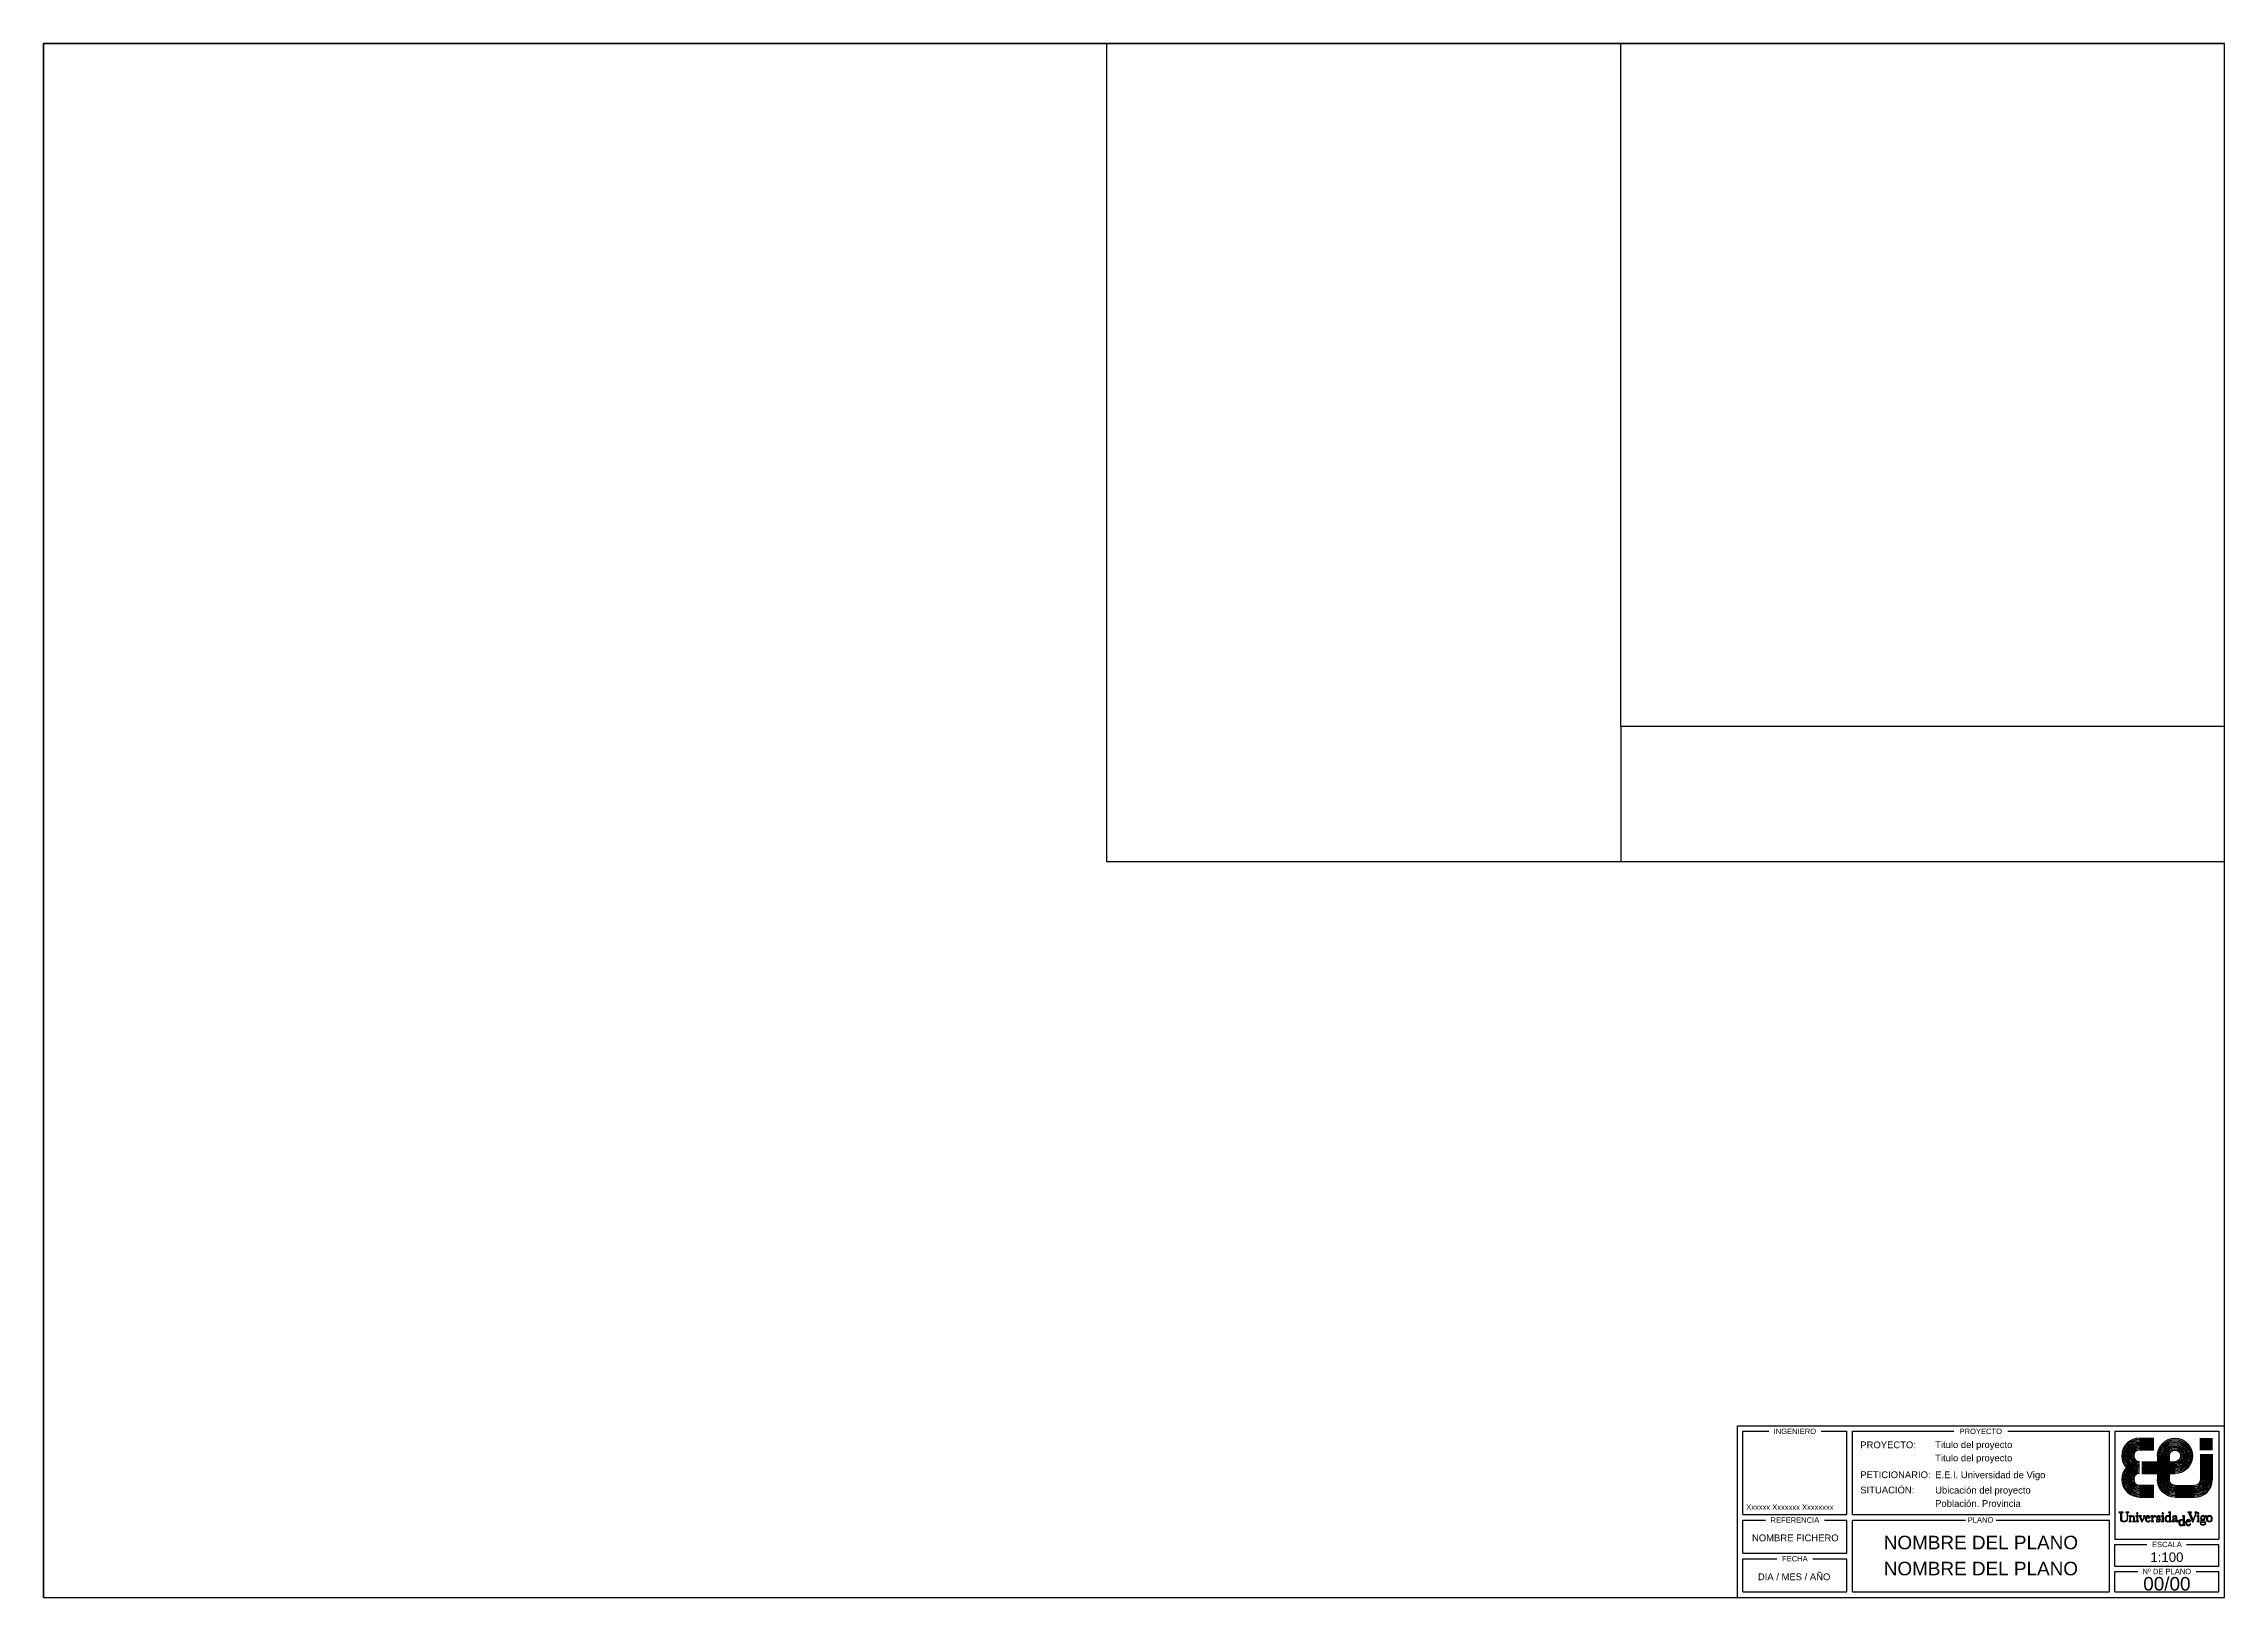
# Paper-space layout 'A1_PDF-b&n' of a CAD drawing. Header units: millimetres. Extents: x 24 to 830, y 9 to 583.
# The model-space entities are those that its viewports show. They can reach past a viewport. Long polylines and large blocks are cut down to what shows.
import ezdxf
from ezdxf.enums import TextEntityAlignment as Align

# ---------------------------------------------------------------- set-up
doc = ezdxf.new("R2010")
doc.units = ezdxf.units.MM
doc.header["$LTSCALE"] = 0.05
doc.linetypes.add('CONTINUA', pattern=[0])
doc.layers.get('0').update_dxf_attribs({"color": 250})
for name, color, linetype, lineweight in [('Borde Formato', 7, 'Continuous', 25), ('Cajetin.Lineas', 7, 'CONTINUA', 25), ('Cajetin.Textos', 7, 'CONTINUA', 25), ('Cajetin.Titulos', 7, 'CONTINUA', 25), ('Ventana grafica 1', 7, 'Continuous', 25)]:
    doc.layers.add(name, color=color, linetype=linetype, lineweight=lineweight)
doc.layers.add('Cajetin.Logos', color=7, linetype='Continuous')
doc.styles.get("Standard").update_dxf_attribs({"font": 'arial.ttf'})

msp = doc.modelspace()

# ---------------------------------------------------------------- linework, layer by layer
msp.add_line((19000, 5000), (19000, 0))
for points in [[(0, 594000), (759000, 594000), (759000, 3), (0, 3)], [(19000, 62319), (754000, 62319), (754000, 5001), (19000, 5001)]]:
    msp.add_lwpolyline(points, close=True)

psp = doc.layouts.new('A1_PDF-b&n')

# ---------------------------------------------------------------- linework, layer by layer
at = {"color": 7}
for points in [[(798.79, 68.02), (804.14, 68.02)], [(798.79, 67.54), (804.14, 67.54)], [(798.79, 67.05), (804.14, 67.05)], [(798.79, 66.57), (804.14, 66.57)], [(798.79, 66.09), (804.14, 66.09)], [(798.79, 65.6), (804.14, 65.6)], [(798.79, 65.12), (804.14, 65.12)], [(798.79, 64.64), (804.14, 64.64)], [(821.36, 63.57), (821.36, 68.02)], [(821.85, 63.57), (821.85, 68.02)], [(822.33, 63.57), (822.33, 68.02)], [(822.81, 63.57), (822.81, 68.02)], [(823.29, 63.57), (823.29, 68.02)], [(823.78, 63.57), (823.78, 68.02)], [(824.26, 63.57), (824.26, 68.02)], [(824.74, 63.57), (824.74, 68.02)], [(825.22, 63.57), (825.22, 68.02)], [(825.71, 63.57), (825.71, 68.02)], [(798.79, 64.15), (804.14, 64.15)], [(798.79, 63.67), (804.14, 63.67)], [(799.71, 59.32), (805.48, 59.32)], [(799.71, 58.84), (805.48, 58.84)], [(799.71, 58.35), (805.48, 58.35)], [(799.71, 57.87), (805.48, 57.87)], [(799.71, 57.39), (805.48, 57.39)], [(799.71, 56.91), (805.48, 56.91)], [(799.71, 56.42), (805.48, 56.42)], [(805.48, 59.33), (812, 59.33)], [(805.48, 58.84), (811.96, 58.84)], [(805.48, 58.36), (811.96, 58.36)], [(805.48, 57.87), (812.08, 57.88)], [(805.48, 57.39), (812.08, 57.39)], [(805.48, 56.91), (811.96, 56.91)], [(805.48, 56.42), (811.96, 56.42)], [(805.49, 61.55), (805.49, 52.69)], [(805.97, 61.55), (805.97, 52.69)], [(806.45, 61.55), (806.45, 52.69)], [(806.93, 61.55), (806.93, 52.69)], [(807.42, 61.55), (807.42, 52.69)], [(807.9, 61.55), (807.9, 52.69)], [(808.38, 61.55), (808.38, 52.69)], [(808.87, 61.55), (808.86, 52.69)], [(809.35, 61.55), (809.35, 52.69)], [(809.83, 61.55), (809.83, 52.69)], [(821.35, 62.12), (821.35, 52.56)], [(821.84, 62.12), (821.84, 52.56)], [(822.32, 62.12), (822.32, 52.56)], [(822.81, 62.12), (822.81, 52.56)], [(823.29, 62.12), (823.29, 52.56)], [(823.78, 62.12), (823.78, 52.56)], [(824.27, 62.12), (824.27, 52.56)], [(824.75, 62.12), (824.75, 52.56)], [(825.24, 62.12), (825.24, 52.46)], [(825.72, 62.12), (825.72, 52.56)], [(798.79, 50.62), (804.14, 50.62)], [(798.79, 50.14), (804.14, 50.14)], [(798.79, 49.65), (804.14, 49.65)], [(798.79, 49.17), (804.14, 49.17)], [(798.79, 48.69), (804.14, 48.69)], [(799.71, 55.93), (805.48, 55.93)], [(799.71, 55.45), (805.48, 55.45)], [(799.71, 54.97), (805.48, 54.97)], [(805.48, 55.93), (811.96, 55.93)], [(805.48, 55.45), (811.96, 55.45)], [(805.48, 54.97), (811.96, 54.97)], [(812, 50.58), (819.2, 50.58)], [(812, 50.1), (819.2, 50.1)], [(812, 49.61), (819.2, 49.61)], [(812, 49.13), (819.2, 49.13)], [(812, 48.65), (819.2, 48.65)], [(791.24, 40.64), (791.24, 40.51)], [(792.78, 40.51), (792.78, 40.64), (791.24, 40.64), (791.24, 40.64)], [(794.92, 40.51), (794.92, 40.64), (793.81, 40.64), (793.81, 40.51)], [(798.79, 48.2), (804.14, 48.2)], [(798.79, 47.72), (804.14, 47.72)], [(798.79, 47.24), (804.14, 47.24)], [(798.79, 46.76), (804.14, 46.76)], [(798.79, 46.27), (804.14, 46.27)], [(809.59, 40.64), (809.59, 40.54), (809.66, 40.54)], [(810.3, 37.67), (810.3, 40.77)], [(812, 48.16), (819.2, 48.16)], [(812, 47.67), (819.2, 47.67)], [(812, 47.19), (819.2, 47.19)], [(812, 46.71), (819.2, 46.71)], [(812, 46.22), (819.2, 46.22)], [(816.67, 40.64), (816.67, 40.52), (816.69, 40.52)], [(817.9, 40.52), (818.07, 40.52), (818.07, 40.64), (816.67, 40.64), (816.67, 40.64)], [(820.11, 40.52), (820.11, 40.64), (819.27, 40.64), (819.27, 40.52)], [(791.76, 40.02), (791.76, 38.23)], [(792.26, 38.29), (792.26, 40.02)], [(794.3, 40.02), (794.3, 38.38)], [(794.45, 38.38), (794.45, 40.02)], [(794.87, 39.28), (794.87, 39.18), (794.94, 39.18)], [(794.87, 37.27), (794.87, 37.17), (795.89, 37.17), (795.89, 37.27), (795.85, 37.27)], [(795.2, 38.83), (795.2, 37.66), (795.2, 37.5)], [(795.56, 37.66), (795.56, 38.71)], [(796.34, 37.27), (796.28, 37.27), (796.28, 37.17), (797.3, 37.17), (797.3, 37.27), (797.25, 37.27)], [(796.6, 38.69), (796.6, 37.66)], [(796.98, 37.66), (796.98, 38.66)], [(797.48, 37.27), (797.48, 37.17), (798.57, 37.17), (798.57, 37.27), (798.51, 37.27)], [(797.51, 39.28), (797.51, 39.18), (797.6, 39.18)], [(797.84, 38.83), (797.84, 37.66), (797.84, 37.5)], [(798.24, 37.66), (798.24, 39.4), (798.24, 39.4)], [(798.62, 39.28), (798.62, 39.18)], [(799.53, 39.18), (799.53, 39.28), (798.62, 39.28), (798.62, 39.28)], [(798.96, 38.8), (799.71, 37.1), (799.83, 37.1), (800.52, 38.66)], [(800.45, 38.76), (799.91, 37.53), (799.34, 38.85)], [(800.92, 39.18), (800.92, 39.28), (800.28, 39.28), (800.28, 39.18)], [(801.4, 38.55), (802.78, 38.55), (802.78, 38.55)], [(802.37, 38.66), (801.42, 38.66)], [(802.83, 37.71), (802.71, 37.71)], [(802.78, 38.55), (802.78, 38.57)], [(803.09, 39.28), (803.09, 39.18), (803.16, 39.18)], [(803.09, 37.27), (803.09, 37.17), (804.16, 37.17), (804.16, 37.27), (804.09, 37.27)], [(803.42, 38.83), (803.42, 37.66), (803.42, 37.5)], [(803.8, 37.66), (803.8, 38.5)], [(805.2, 37.81), (805.08, 37.81), (805.08, 37.1), (805.2, 37.1)], [(806.31, 38.67), (806.41, 38.67), (806.41, 39.35), (806.31, 39.35), (806.31, 39.35)], [(806.86, 37.27), (806.86, 37.17), (807.97, 37.17), (807.97, 37.27), (807.91, 37.27)], [(806.91, 39.28), (806.91, 39.18), (807, 39.18)], [(807.24, 38.83), (807.24, 37.66), (807.24, 37.5)], [(807.64, 37.66), (807.64, 39.4), (807.64, 39.4)], [(809.92, 40.2), (809.92, 39.05)], [(809.92, 38.88), (809.92, 37.6)], [(810.63, 37.21), (810.63, 37.29)], [(812.25, 38.8), (812.25, 38.57)], [(812.25, 38.45), (812.25, 37.62)], [(812.63, 37.55), (812.63, 38.57), (812.63, 38.57)], [(813.08, 37.53), (813.08, 37.55), (813.01, 37.55)], [(814.69, 39.26), (814.69, 39.18), (814.76, 39.18)], [(815.02, 38.81), (815.02, 37.67)], [(815.02, 37.5), (815.02, 36.22)], [(815.4, 36.29), (815.4, 39.38)], [(815.72, 35.82), (815.72, 35.91)], [(817.26, 37.27), (816.31, 37.27)], [(816.31, 37.17), (817.68, 37.17), (817.68, 37.17)], [(817.24, 39.99), (818.45, 37.1), (818.63, 37.1), (819.66, 39.97)], [(817.73, 36.32), (817.61, 36.32)], [(817.68, 37.17), (817.68, 37.19)], [(819.49, 39.95), (818.71, 37.71), (817.69, 40.14)], [(819.98, 37.27), (819.98, 37.17), (821.06, 37.17), (821.06, 37.27), (821.03, 37.27)], [(820.03, 39.28), (820.03, 39.18), (820.1, 39.18)], [(820.36, 38.83), (820.36, 37.66), (820.36, 37.5)], [(820.74, 37.66), (820.74, 39.4), (820.74, 39.4)], [(822.14, 37.81), (822.2, 37.81)]]:
    psp.add_lwpolyline(points, dxfattribs=at)
for points in [[(798.85, 68.02), (795.25, 68.02), (792.32, 65.1), (792.32, 61.5)], [(798.79, 67.54), (795.45, 67.54), (792.81, 64.83), (792.81, 61.5)], [(798.79, 67.05), (795.72, 67.05), (793.29, 64.57), (793.29, 61.5)], [(798.79, 66.57), (795.98, 66.57), (793.78, 64.3), (793.78, 61.5)], [(798.79, 66.09), (796.25, 66.09), (794.26, 64.03), (794.26, 61.5)], [(798.79, 65.6), (796.52, 65.6), (794.74, 63.77), (794.74, 61.5)], [(798.79, 65.12), (796.78, 65.12), (795.23, 63.5), (795.23, 61.5)], [(798.79, 64.64), (797.05, 64.64), (795.71, 63.23), (795.71, 61.5)], [(805.49, 61.42), (805.49, 65.04), (808.4, 67.98), (812, 67.98)], [(805.97, 61.42), (805.97, 64.77), (808.61, 67.49), (811.94, 67.49)], [(806.45, 61.42), (806.45, 64.51), (808.87, 67.01), (811.94, 67.01)], [(806.93, 61.42), (806.93, 64.24), (809.14, 66.52), (811.94, 66.52)], [(807.42, 61.42), (807.42, 63.97), (809.4, 66.04), (811.94, 66.04)], [(807.9, 61.42), (807.9, 63.7), (809.67, 65.55), (811.94, 65.55)], [(808.38, 61.42), (808.38, 63.44), (809.94, 65.06), (811.94, 65.06)], [(808.86, 61.42), (808.86, 63.16), (810.2, 64.58), (811.94, 64.58)], [(811.89, 67.98), (815.49, 67.98), (818.41, 65.04), (818.41, 61.42)], [(811.89, 67.49), (815.23, 67.49), (817.93, 64.84), (817.93, 61.49)], [(811.89, 67.01), (814.96, 67.01), (817.44, 64.57), (817.44, 61.49)], [(811.89, 66.52), (814.69, 66.52), (816.96, 64.31), (816.96, 61.49)], [(811.89, 66.04), (814.42, 66.04), (816.48, 64.04), (816.48, 61.49)], [(811.89, 65.55), (814.16, 65.55), (816, 63.77), (816, 61.49)], [(811.89, 65.06), (813.89, 65.06), (815.51, 63.5), (815.51, 61.49)], [(811.89, 64.58), (813.63, 64.58), (815.03, 63.23), (815.03, 61.49)], [(792.32, 61.5), (792.32, 57.89), (795.25, 54.97), (798.85, 54.97)], [(798.85, 59.32), (795.25, 59.32), (792.32, 56.4), (792.32, 52.79)], [(792.81, 61.5), (792.81, 58.16), (795.45, 55.45), (798.79, 55.45)], [(798.79, 58.84), (795.45, 58.84), (792.81, 56.13), (792.81, 52.79)], [(793.29, 61.5), (793.29, 58.43), (795.72, 55.93), (798.79, 55.93)], [(798.79, 58.36), (795.72, 58.36), (793.29, 55.86), (793.29, 52.79)], [(793.78, 61.5), (793.78, 58.69), (795.98, 56.42), (798.79, 56.42)], [(798.79, 57.87), (795.98, 57.87), (793.78, 55.6), (793.78, 52.79)], [(794.26, 61.5), (794.26, 58.96), (796.25, 56.91), (798.79, 56.91)], [(798.79, 57.38), (796.25, 57.38), (794.26, 55.33), (794.26, 52.79)], [(794.74, 61.5), (794.74, 59.23), (796.52, 57.39), (798.79, 57.39)], [(798.79, 56.91), (796.52, 56.91), (794.74, 55.06), (794.74, 52.79)], [(795.23, 61.5), (795.23, 59.49), (796.78, 57.87), (798.79, 57.87)], [(798.79, 56.42), (796.78, 56.42), (795.23, 54.8), (795.23, 52.79)], [(795.71, 61.5), (795.71, 59.76), (797.05, 58.35), (798.79, 58.35)], [(798.79, 64.15), (797.32, 64.15), (796.2, 62.96), (796.2, 61.5)], [(796.2, 61.5), (796.2, 60.03), (797.32, 58.84), (798.79, 58.84)], [(798.79, 63.67), (797.58, 63.67), (796.68, 62.7), (796.68, 61.5)], [(796.68, 61.5), (796.68, 60.29), (797.58, 59.32), (798.79, 59.32)], [(809.35, 61.42), (809.35, 62.89), (810.47, 64.09), (811.94, 64.09)], [(809.83, 61.42), (809.83, 62.63), (810.74, 63.61), (811.94, 63.61)], [(811.89, 64.09), (813.36, 64.09), (814.55, 62.96), (814.55, 61.49)], [(811.89, 63.61), (813.09, 63.61), (814.07, 62.69), (814.07, 61.49)], [(816.48, 61.53), (816.48, 58.98), (814.46, 56.91), (811.92, 56.91)], [(816.96, 61.53), (816.96, 58.72), (814.72, 56.42), (811.92, 56.42)], [(817.44, 61.53), (817.44, 58.45), (814.98, 55.93), (811.92, 55.93)], [(818.41, 61.55), (818.41, 57.95), (815.5, 55), (811.93, 54.97)], [(815.03, 61.55), (815.03, 59.8), (813.66, 58.36), (811.93, 58.36)], [(817.93, 61.53), (817.93, 58.18), (815.26, 55.45), (811.93, 55.45)], [(814.07, 61.55), (814.07, 60.34), (813.16, 59.33), (811.96, 59.33)], [(814.55, 61.55), (814.55, 60.07), (813.43, 58.84), (811.96, 58.84)], [(816, 61.53), (816, 59.25), (814.31, 57.39), (812.05, 57.39)], [(815.51, 61.49), (815.51, 59.48), (814.02, 57.88), (812.05, 57.88)], [(792.32, 52.79), (792.32, 49.19), (795.25, 46.27), (798.85, 46.27)], [(792.81, 52.79), (792.81, 49.46), (795.45, 46.76), (798.79, 46.76)], [(793.29, 52.79), (793.29, 49.73), (795.72, 47.24), (798.79, 47.24)], [(793.78, 52.79), (793.78, 49.99), (795.98, 47.72), (798.79, 47.72)], [(794.26, 52.79), (794.26, 50.26), (796.25, 48.2), (798.79, 48.2)], [(794.74, 52.79), (794.74, 50.53), (796.52, 48.69), (798.79, 48.69)], [(795.23, 52.79), (795.23, 50.79), (796.78, 49.17), (798.79, 49.17)], [(798.79, 55.93), (797.05, 55.93), (795.71, 54.53), (795.71, 52.79)], [(795.71, 52.79), (795.71, 51.06), (797.05, 49.65), (798.79, 49.65)], [(798.79, 55.45), (797.32, 55.45), (796.2, 54.26), (796.2, 52.79)], [(796.2, 52.79), (796.2, 51.33), (797.32, 50.14), (798.79, 50.14)], [(798.79, 54.97), (797.58, 54.97), (796.68, 54), (796.68, 52.79)], [(796.68, 52.79), (796.68, 51.6), (797.58, 50.62), (798.79, 50.62)], [(812, 46.22), (808.43, 46.22), (805.52, 49.12), (805.48, 52.7)], [(812, 46.71), (808.67, 46.71), (805.97, 49.36), (805.97, 52.72)], [(812, 47.2), (808.94, 47.2), (806.45, 49.63), (806.45, 52.72)], [(812, 47.68), (809.2, 47.68), (806.94, 49.9), (806.94, 52.72)], [(812, 48.17), (809.47, 48.17), (807.42, 50.17), (807.42, 52.72)], [(812, 48.66), (809.74, 48.66), (807.9, 50.44), (807.9, 52.72)], [(811.99, 49.14), (810, 49.14), (808.39, 50.69), (808.39, 52.69)], [(812, 49.61), (810.27, 49.61), (808.87, 50.96), (808.87, 52.7)], [(812, 50.1), (810.54, 50.1), (809.35, 51.23), (809.35, 52.7)], [(812, 50.58), (810.81, 50.58), (809.83, 51.5), (809.83, 52.7)], [(819.19, 50.59), (820.4, 50.59), (821.36, 51.41), (821.36, 52.61)], [(819.19, 46.22), (822.81, 46.22), (825.72, 49), (825.72, 52.61)], [(819.19, 50.11), (820.67, 50.11), (821.84, 51.14), (821.84, 52.61)], [(819.19, 49.62), (820.93, 49.62), (822.33, 50.88), (822.33, 52.61)], [(819.19, 49.13), (821.2, 49.13), (822.81, 50.61), (822.81, 52.61)], [(819.19, 48.65), (821.47, 48.65), (823.29, 50.34), (823.29, 52.61)], [(819.19, 48.16), (821.74, 48.16), (823.78, 50.08), (823.78, 52.61)], [(819.19, 47.68), (822.01, 47.68), (824.27, 49.81), (824.27, 52.61)], [(819.19, 47.19), (822.27, 47.19), (824.75, 49.54), (824.75, 52.61)], [(819.19, 46.71), (822.54, 46.71), (825.24, 49.19), (825.24, 52.54)], [(791.24, 40.51), (791.72, 40.51), (791.76, 40.4), (791.76, 40.02)], [(792.26, 40.02), (792.26, 40.39), (792.28, 40.51), (792.78, 40.51)], [(793.81, 40.51), (794.16, 40.51), (794.3, 40.37), (794.3, 40.02)], [(794.45, 40.02), (794.45, 40.32), (794.63, 40.49), (794.92, 40.51)], [(798.03, 40.49), (797.87, 40.49), (797.77, 40.39), (797.77, 40.23)], [(798.27, 40.23), (798.27, 40.39), (798.17, 40.49), (798.03, 40.49)], [(807.41, 40.49), (807.27, 40.49), (807.17, 40.39), (807.17, 40.23)], [(807.67, 40.23), (807.67, 40.39), (807.57, 40.49), (807.41, 40.49)], [(810.3, 40.77), (810.06, 40.71), (809.83, 40.66), (809.59, 40.64)], [(809.66, 40.54), (809.88, 40.54), (809.92, 40.47), (809.92, 40.2)], [(816.69, 40.52), (817.04, 40.52), (817.09, 40.33), (817.24, 39.99)], [(817.64, 40.33), (817.64, 40.45), (817.73, 40.52), (817.9, 40.52)], [(817.69, 40.14), (817.66, 40.23), (817.64, 40.3), (817.64, 40.33)], [(819.27, 40.52), (819.47, 40.51), (819.56, 40.39), (819.56, 40.21)], [(819.66, 39.97), (819.78, 40.28), (819.87, 40.47), (820.11, 40.52)], [(820.53, 40.49), (820.39, 40.49), (820.27, 40.39), (820.27, 40.23)], [(820.79, 40.23), (820.79, 40.39), (820.67, 40.49), (820.53, 40.49)], [(791.76, 38.23), (791.76, 37.52), (792.24, 37.1), (793.09, 37.1)], [(792.45, 37.53), (792.29, 37.71), (792.26, 37.93), (792.26, 38.29)], [(793.17, 37.27), (792.85, 37.27), (792.59, 37.4), (792.45, 37.53)], [(793.09, 37.1), (793.99, 37.1), (794.45, 37.53), (794.45, 38.38)], [(794.3, 38.38), (794.3, 37.64), (793.85, 37.27), (793.17, 37.27)], [(795.52, 39.4), (795.3, 39.35), (795.09, 39.3), (794.87, 39.28)], [(794.94, 37.27), (794.9, 37.27), (794.88, 37.27), (794.87, 37.27)], [(794.94, 39.18), (795.14, 39.18), (795.2, 39.12), (795.2, 38.83)], [(795.2, 37.5), (795.2, 37.38), (795.09, 37.27), (794.94, 37.27)], [(795.58, 39.02), (795.58, 39.16), (795.54, 39.3), (795.52, 39.4)], [(796.37, 39.35), (796.06, 39.35), (795.78, 39.19), (795.56, 38.92)], [(795.56, 38.71), (795.56, 38.8), (795.85, 39.18), (796.23, 39.18)], [(795.56, 38.92), (795.56, 38.95), (795.58, 38.99), (795.58, 39.02)], [(795.85, 37.27), (795.59, 37.27), (795.56, 37.4), (795.56, 37.66)], [(796.23, 39.18), (796.53, 39.18), (796.6, 39.02), (796.6, 38.69)], [(796.6, 37.66), (796.6, 37.4), (796.58, 37.27), (796.34, 37.27)], [(796.98, 38.66), (796.98, 39.12), (796.77, 39.35), (796.37, 39.35)], [(797.25, 37.27), (796.99, 37.27), (796.98, 37.4), (796.98, 37.66)], [(797.56, 37.27), (797.53, 37.27), (797.51, 37.27), (797.48, 37.27)], [(798.24, 39.4), (797.99, 39.35), (797.77, 39.3), (797.51, 39.28)], [(797.84, 37.5), (797.84, 37.36), (797.74, 37.27), (797.56, 37.27)], [(797.6, 39.18), (797.8, 39.18), (797.84, 39.12), (797.84, 38.83)], [(797.77, 40.23), (797.77, 40.09), (797.89, 39.97), (798.03, 39.97)], [(798.03, 39.97), (798.17, 39.97), (798.27, 40.09), (798.27, 40.23)], [(798.51, 37.27), (798.25, 37.27), (798.24, 37.4), (798.24, 37.66)], [(798.62, 39.18), (798.79, 39.14), (798.88, 39), (798.88, 38.97)], [(798.88, 38.97), (798.88, 38.95), (798.91, 38.9), (798.96, 38.8)], [(799.27, 39.02), (799.27, 39.12), (799.36, 39.18), (799.53, 39.18)], [(799.34, 38.85), (799.31, 38.93), (799.27, 38.99), (799.27, 39.02)], [(800.28, 39.18), (800.43, 39.14), (800.5, 39.09), (800.5, 38.95)], [(800.5, 38.95), (800.5, 38.92), (800.48, 38.85), (800.45, 38.76)], [(800.52, 38.66), (800.66, 38.97), (800.76, 39.12), (800.92, 39.18)], [(801.97, 39.35), (801.4, 39.35), (800.97, 38.88), (800.97, 38.19)], [(800.97, 38.19), (800.97, 37.53), (801.38, 37.1), (801.99, 37.1)], [(801.4, 38.17), (801.4, 38.29), (801.4, 38.42), (801.4, 38.55)], [(802.06, 37.24), (801.57, 37.24), (801.4, 37.55), (801.4, 38.17)], [(801.42, 38.66), (801.45, 39.05), (801.62, 39.23), (801.93, 39.23)], [(801.93, 39.23), (802.21, 39.23), (802.37, 39.09), (802.37, 38.81)], [(802.78, 38.57), (802.78, 39.05), (802.45, 39.35), (801.97, 39.35)], [(801.99, 37.1), (802.45, 37.1), (802.78, 37.36), (802.83, 37.71)], [(802.71, 37.71), (802.64, 37.43), (802.38, 37.24), (802.06, 37.24)], [(802.37, 38.81), (802.37, 38.8), (802.37, 38.74), (802.37, 38.66)], [(803.75, 39.4), (803.54, 39.35), (803.32, 39.3), (803.09, 39.28)], [(803.16, 37.27), (803.13, 37.27), (803.11, 37.27), (803.09, 37.27)], [(803.16, 39.18), (803.37, 39.18), (803.42, 39.12), (803.42, 38.83)], [(803.42, 37.5), (803.42, 37.38), (803.32, 37.27), (803.16, 37.27)], [(803.8, 39.02), (803.8, 39.16), (803.78, 39.3), (803.75, 39.4)], [(804.42, 39.35), (804.18, 39.35), (803.92, 39.18), (803.8, 38.85)], [(803.8, 38.5), (803.8, 38.81), (804.08, 39.18), (804.28, 39.18)], [(803.8, 38.85), (803.8, 38.92), (803.8, 38.97), (803.8, 39.02)], [(804.09, 37.27), (803.82, 37.27), (803.8, 37.4), (803.8, 37.66)], [(804.28, 39.18), (804.37, 39.18), (804.42, 39.12), (804.44, 39.02)], [(804.79, 39.05), (804.79, 39.21), (804.63, 39.35), (804.42, 39.35)], [(804.44, 39.02), (804.46, 38.92), (804.51, 38.86), (804.61, 38.86)], [(804.61, 38.86), (804.72, 38.86), (804.79, 38.95), (804.79, 39.05)], [(805.7, 39.35), (805.34, 39.35), (805.1, 39.11), (805.1, 38.78)], [(805.1, 38.78), (805.1, 38.57), (805.22, 38.38), (805.46, 38.24)], [(805.84, 37.22), (805.51, 37.22), (805.3, 37.41), (805.2, 37.81)], [(805.2, 37.1), (805.22, 37.19), (805.25, 37.26), (805.3, 37.33)], [(805.3, 37.33), (805.48, 37.15), (805.63, 37.1), (805.86, 37.1)], [(805.37, 38.93), (805.37, 39.11), (805.51, 39.23), (805.74, 39.23)], [(806.08, 38.4), (805.7, 38.59), (805.37, 38.64), (805.37, 38.93)], [(805.46, 38.24), (805.67, 38.1), (805.91, 38.05), (806.08, 37.9)], [(806.2, 39.14), (806.05, 39.3), (805.91, 39.35), (805.7, 39.35)], [(805.74, 39.23), (806, 39.23), (806.17, 39.05), (806.31, 38.67)], [(806.25, 37.59), (806.25, 37.38), (806.1, 37.22), (805.84, 37.22)], [(805.86, 37.1), (806.27, 37.1), (806.53, 37.36), (806.53, 37.78)], [(806.53, 37.78), (806.53, 38.04), (806.38, 38.24), (806.08, 38.4)], [(806.08, 37.9), (806.2, 37.79), (806.25, 37.72), (806.25, 37.59)], [(806.31, 39.35), (806.29, 39.28), (806.25, 39.21), (806.2, 39.14)], [(806.95, 37.27), (806.93, 37.27), (806.89, 37.27), (806.86, 37.27)], [(807.64, 39.4), (807.4, 39.35), (807.15, 39.3), (806.91, 39.28)], [(807.24, 37.5), (807.24, 37.36), (807.14, 37.27), (806.95, 37.27)], [(807, 39.18), (807.21, 39.18), (807.24, 39.12), (807.24, 38.83)], [(807.17, 40.23), (807.17, 40.09), (807.27, 39.97), (807.41, 39.97)], [(807.41, 39.97), (807.55, 39.97), (807.67, 40.09), (807.67, 40.23)], [(807.91, 37.27), (807.65, 37.27), (807.64, 37.4), (807.64, 37.66)], [(809.24, 39.35), (808.66, 39.35), (808.24, 38.9), (808.24, 38.21)], [(808.24, 38.21), (808.24, 37.55), (808.62, 37.1), (809.18, 37.1)], [(808.66, 38.19), (808.66, 38.85), (808.95, 39.23), (809.33, 39.23)], [(809.3, 37.26), (808.93, 37.26), (808.66, 37.59), (808.66, 38.19)], [(809.18, 37.1), (809.47, 37.1), (809.71, 37.22), (809.92, 37.45)], [(809.92, 39.05), (809.69, 39.26), (809.5, 39.35), (809.24, 39.35)], [(809.92, 37.6), (809.75, 37.38), (809.54, 37.26), (809.3, 37.26)], [(809.33, 39.23), (809.54, 39.23), (809.73, 39.11), (809.92, 38.88)], [(809.92, 37.45), (809.92, 37.34), (809.94, 37.22), (809.97, 37.1)], [(809.97, 37.1), (810.16, 37.14), (810.38, 37.17), (810.63, 37.21)], [(810.56, 37.29), (810.37, 37.29), (810.3, 37.4), (810.3, 37.67)], [(810.63, 37.29), (810.59, 37.29), (810.57, 37.29), (810.56, 37.29)], [(812.25, 38.57), (811.35, 38.21), (810.92, 37.95), (810.92, 37.53)], [(810.92, 37.53), (810.92, 37.27), (811.09, 37.1), (811.37, 37.1)], [(811.87, 39.35), (811.3, 39.35), (811.01, 39.09), (811.01, 38.88)], [(811.01, 38.88), (811.01, 38.78), (811.08, 38.71), (811.16, 38.71)], [(811.16, 38.71), (811.35, 38.71), (811.35, 38.9), (811.39, 39)], [(811.34, 37.64), (811.34, 38.02), (811.63, 38.23), (812.25, 38.45)], [(811.63, 37.31), (811.44, 37.31), (811.34, 37.43), (811.34, 37.64)], [(811.37, 37.1), (811.63, 37.1), (811.92, 37.22), (812.25, 37.46)], [(811.39, 39), (811.42, 39.16), (811.59, 39.23), (811.82, 39.23)], [(812.25, 37.62), (811.99, 37.41), (811.78, 37.31), (811.63, 37.31)], [(811.82, 39.23), (812.13, 39.23), (812.25, 39.11), (812.25, 38.8)], [(812.63, 38.57), (812.63, 39.05), (812.56, 39.35), (811.87, 39.35)], [(812.25, 37.46), (812.3, 37.22), (812.44, 37.1), (812.67, 37.1)], [(812.79, 37.31), (812.67, 37.31), (812.63, 37.4), (812.63, 37.55)], [(812.67, 37.1), (812.92, 37.1), (813.08, 37.26), (813.08, 37.53)], [(813.01, 37.55), (812.96, 37.4), (812.89, 37.31), (812.79, 37.31)], [(814.36, 37.97), (813.75, 37.97), (813.34, 37.52), (813.34, 36.83)], [(813.34, 36.83), (813.34, 36.17), (813.74, 35.72), (814.27, 35.72)], [(813.77, 36.81), (813.77, 37.48), (814.07, 37.85), (814.43, 37.85)], [(814.41, 35.88), (814.03, 35.88), (813.77, 36.2), (813.77, 36.81)], [(814.27, 35.72), (814.57, 35.72), (814.81, 35.84), (815.02, 36.07)], [(815.02, 37.67), (814.79, 37.88), (814.6, 37.97), (814.36, 37.97)], [(815.02, 36.22), (814.84, 36), (814.64, 35.88), (814.41, 35.88)], [(814.43, 37.85), (814.64, 37.85), (814.84, 37.72), (815.02, 37.5)], [(815.4, 39.38), (815.17, 39.33), (814.93, 39.28), (814.69, 39.26)], [(814.76, 39.18), (814.98, 39.18), (815.02, 39.09), (815.02, 38.81)], [(815.02, 36.07), (815.02, 35.96), (815.03, 35.84), (815.07, 35.72)], [(815.07, 35.72), (815.26, 35.75), (815.48, 35.79), (815.72, 35.82)], [(815.66, 35.91), (815.46, 35.91), (815.4, 36.01), (815.4, 36.29)], [(815.72, 35.91), (815.69, 35.91), (815.67, 35.91), (815.66, 35.91)], [(816.88, 37.97), (816.29, 37.97), (815.88, 37.5), (815.88, 36.81)], [(815.88, 36.81), (815.88, 36.15), (816.28, 35.72), (816.88, 35.72)], [(816.29, 36.79), (816.29, 36.91), (816.31, 37.05), (816.31, 37.17)], [(816.95, 35.86), (816.47, 35.86), (816.29, 36.17), (816.29, 36.79)], [(816.31, 37.27), (816.36, 37.67), (816.54, 37.86), (816.85, 37.86)], [(816.85, 37.86), (817.11, 37.86), (817.28, 37.71), (817.28, 37.43)], [(817.68, 37.19), (817.68, 37.67), (817.35, 37.97), (816.88, 37.97)], [(816.88, 35.72), (817.35, 35.72), (817.68, 35.98), (817.73, 36.32)], [(817.61, 36.32), (817.54, 36.05), (817.3, 35.86), (816.95, 35.86)], [(817.28, 37.43), (817.28, 37.41), (817.28, 37.36), (817.26, 37.27)], [(819.56, 40.21), (819.56, 40.14), (819.54, 40.06), (819.49, 39.95)], [(820.06, 37.27), (820.04, 37.27), (820.01, 37.27), (819.98, 37.27)], [(820.74, 39.4), (820.51, 39.35), (820.27, 39.3), (820.03, 39.28)], [(820.36, 37.5), (820.36, 37.36), (820.25, 37.27), (820.06, 37.27)], [(820.1, 39.18), (820.32, 39.18), (820.36, 39.12), (820.36, 38.83)], [(820.27, 40.23), (820.27, 40.09), (820.39, 39.97), (820.53, 39.97)], [(820.53, 39.97), (820.67, 39.97), (820.79, 40.09), (820.79, 40.23)], [(821.03, 37.27), (820.75, 37.27), (820.74, 37.4), (820.74, 37.66)], [(821.55, 36.95), (821.41, 36.95), (821.29, 36.79), (821.29, 36.57)], [(821.29, 36.57), (821.29, 36.19), (821.65, 35.91), (822.33, 35.91)], [(821.84, 37.86), (821.55, 37.81), (821.39, 37.64), (821.39, 37.43)], [(821.39, 37.43), (821.39, 37.07), (821.81, 37.05), (822.38, 37)], [(822.24, 39.35), (821.74, 39.35), (821.41, 39.02), (821.41, 38.57)], [(821.41, 38.57), (821.41, 38.26), (821.55, 38.05), (821.84, 37.86)], [(821.5, 36.53), (821.5, 36.65), (821.55, 36.77), (821.65, 36.86)], [(822.33, 36.01), (821.81, 36.01), (821.5, 36.24), (821.5, 36.53)], [(821.65, 36.86), (821.63, 36.93), (821.6, 36.95), (821.55, 36.95)], [(821.63, 37.6), (821.63, 37.72), (821.81, 37.81), (822.14, 37.81)], [(822.41, 37.38), (821.89, 37.43), (821.63, 37.4), (821.63, 37.6)], [(821.79, 38.57), (821.79, 39.02), (821.89, 39.24), (822.24, 39.24)], [(822.22, 37.91), (821.91, 37.91), (821.79, 38.12), (821.79, 38.57)], [(822.2, 37.81), (822.74, 37.81), (823.07, 38.1), (823.07, 38.57)], [(822.69, 38.57), (822.69, 38.12), (822.53, 37.91), (822.22, 37.91)], [(822.88, 39.11), (822.71, 39.26), (822.5, 39.35), (822.24, 39.35)], [(822.24, 39.24), (822.58, 39.24), (822.69, 39.02), (822.69, 38.57)], [(822.33, 35.91), (822.98, 35.91), (823.34, 36.22), (823.34, 36.69)], [(823.07, 36.57), (823.07, 36.24), (822.76, 36.01), (822.33, 36.01)], [(822.38, 37), (822.84, 36.96), (823.07, 36.83), (823.07, 36.57)], [(823.34, 36.69), (823.34, 37.14), (823.03, 37.33), (822.41, 37.38)], [(823.33, 39.35), (823.19, 39.35), (823.07, 39.26), (822.88, 39.11)], [(822.95, 39.02), (823.07, 39.12), (823.15, 39.16), (823.21, 39.16)], [(823.07, 38.57), (823.07, 38.74), (823.03, 38.86), (822.95, 39.02)], [(823.21, 39.16), (823.28, 39.16), (823.28, 38.95), (823.43, 38.95)], [(823.59, 39.12), (823.59, 39.24), (823.48, 39.35), (823.33, 39.35)], [(823.43, 38.95), (823.52, 38.95), (823.59, 39.02), (823.59, 39.12)], [(824.64, 39.35), (824.02, 39.35), (823.57, 38.9), (823.57, 38.24)], [(823.57, 38.24), (823.57, 37.55), (824.02, 37.1), (824.64, 37.1)], [(824, 38.29), (824, 38.93), (824.19, 39.24), (824.66, 39.24)], [(824.66, 37.21), (824.21, 37.21), (824, 37.57), (824, 38.29)], [(825.71, 38.23), (825.71, 38.9), (825.28, 39.35), (824.64, 39.35)], [(824.64, 37.1), (825.28, 37.1), (825.71, 37.55), (825.71, 38.23)], [(824.66, 39.24), (825.12, 39.24), (825.3, 38.9), (825.3, 38.23)], [(825.3, 38.23), (825.3, 37.55), (825.07, 37.21), (824.66, 37.21)]]:
    psp.add_open_spline(points, degree=3, dxfattribs=at)
at = {"layer": 'Borde Formato'}
for p, q in [((24.2, 9.2), (24.2, 583.2)), ((24.2, 583.2), (830.2, 583.2)), ((830.2, 9.2), (830.2, 583.2)), ((24.2, 9.2), (830.2, 9.2))]:
    psp.add_line(p, q, dxfattribs=at)
at = {"layer": 'Cajetin.Lineas'}
for p, q in [((650.2, 72.54), (830.2, 72.54)), ((650.2, 9.2), (650.2, 72.54)), ((652.2, 39.76), (652.2, 70.54)), ((652.2, 70.54), (661.78, 70.54)), ((681.22, 70.54), (690.7, 70.54)), ((690.7, 39.76), (690.7, 70.54)), ((692.7, 39.76), (692.7, 70.54)), ((692.7, 70.54), (730.25, 70.54)), ((750.13, 70.54), (787.7, 70.54)), ((787.7, 39.76), (787.7, 70.54)), ((652.2, 39.76), (690.7, 39.76)), ((652.2, 25.48), (652.2, 37.76)), ((652.2, 37.76), (660.58, 37.76)), ((682.35, 37.76), (690.7, 37.76)), ((690.7, 25.48), (690.7, 37.76)), ((692.7, 39.76), (787.7, 39.76)), ((692.7, 11.2), (692.7, 37.76)), ((692.7, 37.76), (734.52, 37.76)), ((745.88, 37.76), (787.7, 37.76)), ((787.7, 11.2), (787.7, 37.76)), ((652.2, 25.48), (690.7, 25.48)), ((789.7, 30.76), (828.2, 30.76)), ((789.7, 20.77), (789.7, 28.76)), ((789.7, 28.76), (801.5, 28.76)), ((816.25, 28.76), (828.2, 28.76)), ((828.2, 20.77), (828.2, 28.76)), ((652.2, 11.2), (652.2, 23.48)), ((652.2, 23.48), (664.84, 23.48)), ((678.04, 23.48), (690.7, 23.48)), ((690.7, 11.2), (690.7, 23.48)), ((789.7, 20.77), (828.2, 20.77)), ((789.7, 11.2), (789.7, 18.77)), ((789.7, 18.77), (798.2, 18.77)), ((819.78, 18.77), (828.2, 18.77)), ((828.2, 11.2), (828.2, 18.77)), ((652.2, 11.2), (690.7, 11.2)), ((692.7, 11.2), (787.7, 11.2)), ((789.7, 11.2), (828.2, 11.2))]:
    psp.add_line(p, q, dxfattribs=at)
at = {"layer": 'Cajetin.Logos'}
psp.add_line((789.7, 70.54), (828.2, 70.54), dxfattribs=at)
at = {"layer": 'Ventana grafica 1'}
for p, q in [((789.7, 70.54), (789.7, 30.76)), ((828.2, 70.54), (828.2, 30.76))]:
    psp.add_line(p, q, dxfattribs=at)
psp.add_lwpolyline([(24.2, 583.2), (24.2, 9.2), (650.2, 9.2), (650.2, 72.54), (830.2, 72.54), (830.2, 583.2), (24.2, 583.2)], close=True, dxfattribs=at)

# ---------------------------------------------------------------- texts
at = {"layer": 'Cajetin.Textos'}
for s, height, p in [('PROYECTO:', 2.5, (695.63, 64.29)), ('Titulo del proyecto', 2.5, (723.3, 64.36)), ('Titulo del proyecto', 2.5, (723.3, 59.44)), ('SITUACIÓN:', 2.5, (695.63, 47.6)), ('PETICIONARIO:', 2.5, (695.63, 53.24)), ('Ubicación del proyecto', 2.5, (723.3, 47.55)), ('E.E.I. Universidad de Vigo', 2.5, (723.3, 53.21)), ('Xxxxxx Xxxxxxx Xxxxxxxx', 2, (653.46, 41.54)), ('Población. Provincia', 2.5, (723.3, 42.63)), ('NOMBRE FICHERO', 2.5, (655.61, 29.93)), ('DIA / MES / AÑO', 2.5, (657.79, 15.54))]:
    psp.add_text(s, height=height, dxfattribs=at).set_placement(p)
for s, height, p in [('NOMBRE DEL PLANO', 5, (740.2, 26.97)), ('1:100', 3.5, (808.95, 22.31)), ('NOMBRE DEL PLANO', 5, (740.2, 17.35)), ('00/00', 5, (808.95, 11.73))]:
    psp.add_text(s, height=height, dxfattribs=at).set_placement(p, align=Align.CENTER)
at = {"layer": 'Cajetin.Titulos'}
for s, p in [('INGENIERO', (671.45, 70.54)), ('PROYECTO', (740.16, 70.54)), ('REFERENCIA', (671.45, 37.76)), ('PLANO', (740.08, 37.81)), ('FECHA', (671.45, 23.48)), ('ESCALA', (808.95, 28.76)), ('Nº DE PLANO', (808.95, 18.77))]:
    psp.add_text(s, height=2, dxfattribs=at).set_placement(p, align=Align.MIDDLE_CENTER)

# ---------------------------------------------------------------- viewports
at = {"layer": 'Ventana grafica 1'}
vp = psp.add_viewport(center=(427.2, 296.2), size=(806, 574), view_center_point=(1003.38, 1530.31), view_height=57400, dxfattribs=at)
vp.dxf.flags = 0x10000  # cut along an outline
vp.dxf.clipping_boundary_handle = psp.add_lwpolyline([(24.2, 583.2), (24.2, 9.2), (650.2, 9.2), (650.2, 72.54), (830.2, 72.54), (830.2, 583.2), (24.2, 583.2)], format="xyb", close=True, dxfattribs={"invisible": 1}).dxf.handle

doc.saveas('drawing.dxf')
